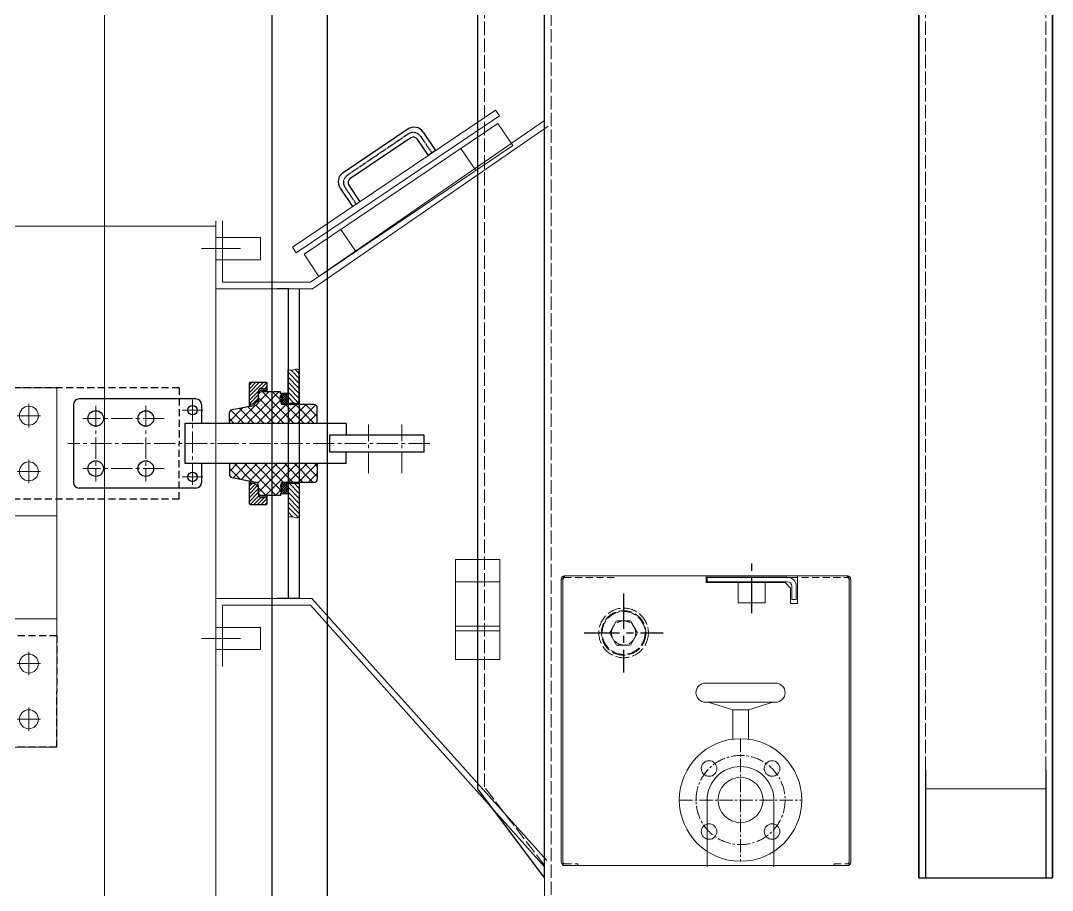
# Model space of a CAD drawing. Header units: millimetres. Extents: x 0 to 87554, y -20854 to 20404.
# Drawn here: x 9085 to 10011, y -11392 to -10611 of the extents above; entities that cross this region are included whole.
import ezdxf

# ---------------------------------------------------------------- set-up
doc = ezdxf.new("R2010")
doc.units = ezdxf.units.MM
for name, pattern in [('ACAD_ISO02W100', [15, 12, -3]), ('ACAD_ISO10W100', [18, 12, -3, 0, -3]), ('CENTER', [50.8, 31.75, -6.35, 6.35, -6.35]), ('CENTER2', [28.574999, 19.049999, -3.175, 3.175, -3.175]), ('G', [2, 1.25, -0.25, 0.25, -0.25]), ('HIDDEN', [9.525, 6.35, -3.175]), ('点画线', [18, 12, -2, 2, -2])]:
    doc.linetypes.add(name, pattern=pattern)
doc.layers.get('0').update_dxf_attribs({"lineweight": 15})
for name, color, linetype, lineweight in [('0.15', 7, 'Continuous', 15), ('5', 3, 'Continuous', 18), ('AM_3', 6, 'HIDDEN', 15), ('DAS', 3, 'ACAD_ISO02W100', 18), ('中心线', 1, 'CENTER2', 18), ('中心线层', 1, '点画线', 18), ('夹件', 2, 'Continuous', 18), ('粗实线', 7, 'Continuous', 30), ('粗实线层', 7, 'Continuous', 35), ('细实线', 1, 'Continuous', 18)]:
    doc.layers.add(name, color=color, linetype=linetype, lineweight=lineweight)
for name, color, linetype in [('00', 7, 'Continuous'), ('00_COMPONENTS', 7, 'Continuous'), ('01', 7, 'Continuous'), ('05', 4, 'G'), ('08', 1, 'Continuous'), ('1', 2, 'Continuous'), ('CEN', 1, 'CENTER')]:
    doc.layers.add(name, color=color, linetype=linetype)
doc.layers.add('LIU1', color=160, linetype='Continuous', lineweight=13, plot=False)
doc.styles.add('GB', font='gbenor.shx', dxfattribs={"bigfont": 'gbcbig.shx'})

# ---------------------------------------------------------------- blocks, each defined once
blk = doc.blocks.new('vf34e')
at = {"layer": '细实线'}
h = blk.add_hatch(dxfattribs=at)
h.set_pattern_fill('ANSI31', color=87, style=0, pattern_type=0)
h.set_pattern_definition([(135, (-127643.834, 451347.2682), (2.24506403, 2.24506403), [])])
edge = h.paths.add_edge_path(flags=0)
edge.add_line((-556.28, -964), (-566.28, -964))
edge.add_line((-566.28, -964), (-566.28, -933.77))
edge.add_spline(control_points=[(-566.28, -933.77), (-565.31, -934.05), (-563.04, -934.58), (-559.75, -933), (-557.36, -933.41), (-556.28, -933.68)], knot_values=[0, 0, 0, 0, 2.938757, 6.896703, 10.183285, 10.183285, 10.183285, 10.183285], weights=[1, 1, 1, 1, 1, 1], degree=3, periodic=0)
edge.add_line((-556.28, -933.68), (-556.28, -964))
edge = h.paths.add_edge_path(flags=0)
edge.add_spline(control_points=[(-556.28, -1066.32), (-557.36, -1066.59), (-559.75, -1067), (-563.04, -1065.42), (-565.31, -1065.95), (-566.28, -1066.23)], knot_values=[0, 0, 0, 0, 3.286582, 7.244529, 10.183285, 10.183285, 10.183285, 10.183285], weights=[1, 1, 1, 1, 1, 1], degree=3, periodic=0)
edge.add_line((-566.28, -1066.23), (-566.28, -1036))
edge.add_line((-566.28, -1036), (-556.28, -1036))
edge.add_line((-556.28, -1036), (-556.28, -1066.32))
h = blk.add_hatch(dxfattribs=at)
h.set_pattern_fill('ANSI37', color=87, scale=2, style=0)
h.set_pattern_definition([(225, (-127643.834, 451347.268), (-4.49012806, 4.49012806), []), (135, (-127643.834, 451347.268), (4.49012806, 4.49012806), [])])
edge = h.paths.add_edge_path(flags=0)
edge.add_line((-572.28, -1036.02), (-572.28, -1035))
edge.add_line((-572.28, -1035), (-570.03, -1035))
edge.add_ellipse((-570.02, -1038), major_axis=(2.12, 2.12), ratio=1, start_angle=45.00001, end_angle=93.59037)
edge = h.paths.add_edge_path(flags=0)
edge.add_line((-572.28, -965), (-572.28, -963.98))
edge.add_ellipse((-570.02, -962), major_axis=(-2.12, 2.12), ratio=1, start_angle=86.40963, end_angle=134.99999)
edge.add_line((-570.03, -965), (-572.28, -965))
edge = h.paths.add_edge_path(flags=0)
edge.add_line((-619.03, -982), (-619.03, -972.48))
edge.add_ellipse((-616.03, -972.48), major_axis=(2.12, 2.12), ratio=1, start_angle=55.88553, end_angle=135, ccw=False)
edge.add_line((-616.59, -969.53), (-595.46, -965.47))
edge.add_ellipse((-596.02, -962.52), major_axis=(-2.12, 2.12), ratio=1, start_angle=145.88552, end_angle=225)
edge.add_line((-593.03, -962.52), (-593.03, -956.5))
edge.add_ellipse((-590.02, -956.5), major_axis=(-2.12, 2.12), ratio=1, start_angle=-45, end_angle=45, ccw=False)
edge.add_line((-590.02, -953.5), (-573.03, -953.5))
edge.add_line((-573.03, -953.5), (-573.03, -955.03))
edge.add_ellipse((-573.27, -956), major_axis=(-0.707, 0.707), ratio=1, start_angle=149.47751, end_angle=300.52249, ccw=False)
edge.add_line((-573.03, -956.97), (-573.03, -959.03))
edge.add_ellipse((-573.27, -960), major_axis=(0.707, 0.707), ratio=1, start_angle=239.47751, end_angle=390.52249, ccw=False)
edge.add_line((-573.03, -960.97), (-573.03, -962))
edge.add_ellipse((-570.03, -962), major_axis=(2.12, 2.12), ratio=1, start_angle=135, end_angle=176.40962)
edge.add_line((-572.28, -963.98), (-572.28, -965))
edge.add_line((-572.28, -965), (-570.03, -965))
edge.add_line((-570.03, -965), (-543.03, -965))
edge.add_ellipse((-543.03, -968), major_axis=(-2.12, 2.12), ratio=1, start_angle=225, end_angle=315, ccw=False)
edge.add_line((-540.03, -968), (-540.03, -982))
edge.add_line((-540.03, -982), (-619.03, -982))
edge = h.paths.add_edge_path(flags=0)
edge.add_ellipse((-590.02, -1043.5), major_axis=(2.12, 2.12), ratio=1, start_angle=135, end_angle=225, ccw=False)
edge.add_line((-593.03, -1043.5), (-593.03, -1037.48))
edge.add_ellipse((-596.02, -1037.48), major_axis=(-2.12, 2.12), ratio=1, start_angle=225, end_angle=304.11448)
edge.add_line((-595.46, -1034.53), (-616.59, -1030.47))
edge.add_ellipse((-616.03, -1027.52), major_axis=(-2.12, 2.12), ratio=1, start_angle=45, end_angle=124.11448, ccw=False)
edge.add_line((-619.03, -1027.52), (-619.03, -1018))
edge.add_line((-619.03, -1018), (-540.03, -1018))
edge.add_line((-540.03, -1018), (-540.03, -1032))
edge.add_ellipse((-543.03, -1032), major_axis=(2.12, 2.12), ratio=1, start_angle=225, end_angle=315, ccw=False)
edge.add_line((-543.03, -1035), (-572.28, -1035))
edge.add_line((-572.28, -1035), (-572.28, -1036.02))
edge.add_ellipse((-570.03, -1038), major_axis=(2.12, 2.12), ratio=1, start_angle=93.59038, end_angle=135)
edge.add_line((-573.03, -1038), (-573.03, -1039.03))
edge.add_ellipse((-573.27, -1040), major_axis=(0.707, 0.707), ratio=1, start_angle=239.47751, end_angle=390.52249, ccw=False)
edge.add_line((-573.03, -1040.97), (-573.03, -1043.03))
edge.add_ellipse((-573.27, -1044), major_axis=(0.707, 0.707), ratio=1, start_angle=239.47751, end_angle=390.52249, ccw=False)
edge.add_line((-573.03, -1044.97), (-573.03, -1046.5))
edge.add_line((-573.03, -1046.5), (-590.03, -1046.5))
h = blk.add_hatch(dxfattribs=at)
h.set_pattern_fill('ANSI31', color=87, style=0, pattern_type=0)
h.set_pattern_definition([(225, (-127643.8341, 451347.2682), (-1.683798023, 1.683798023), [])])
edge = h.paths.add_edge_path(flags=0)
edge.add_line((-586.03, -945), (-585.03, -946))
edge.add_line((-585.03, -946), (-585.03, -949.5))
edge.add_line((-585.03, -949.5), (-586.03, -950.5))
edge.add_line((-586.03, -950.5), (-590.03, -950.5))
edge.add_ellipse((-590.03, -953.5), major_axis=(2.12, 2.12), ratio=1, start_angle=45, end_angle=135)
edge.add_line((-593.03, -953.5), (-593.03, -961))
edge.add_line((-593.03, -961), (-596.53, -964.5))
edge.add_line((-596.53, -964.5), (-600.03, -964.5))
edge.add_line((-600.03, -964.5), (-601.03, -963.5))
edge.add_line((-601.03, -963.5), (-601.03, -946))
edge.add_line((-601.03, -946), (-600.03, -945))
edge.add_line((-600.03, -945), (-586.03, -945))
edge = h.paths.add_edge_path(flags=0)
edge.add_line((-585.03, -1054), (-586.03, -1055))
edge.add_line((-586.03, -1055), (-600.03, -1055))
edge.add_line((-600.03, -1055), (-601.03, -1054))
edge.add_line((-601.03, -1054), (-601.03, -1036.5))
edge.add_line((-601.03, -1036.5), (-600.03, -1035.5))
edge.add_line((-600.03, -1035.5), (-596.53, -1035.5))
edge.add_line((-596.53, -1035.5), (-593.03, -1039))
edge.add_line((-593.03, -1039), (-593.03, -1045.5))
edge.add_ellipse((-590.03, -1045.5), major_axis=(-2.12, 2.12), ratio=1, start_angle=45, end_angle=135)
edge.add_line((-590.03, -1048.5), (-586.03, -1048.5))
edge.add_line((-586.03, -1048.5), (-585.03, -1049.5))
edge.add_line((-585.03, -1049.5), (-585.03, -1054))
h = blk.add_hatch(dxfattribs=at)
h.set_pattern_fill('ANSI37', color=87, scale=0.5, style=0)
h.set_pattern_definition([(225, (-127643.8341, 451347.2682), (-1.122532015, 1.122532015), []), (135, (-127643.8341, 451347.2682), (1.122532015, 1.122532015), [])])
edge = h.paths.add_edge_path(flags=0)
edge.add_ellipse((-570.02, -962), major_axis=(2.12, 2.12), ratio=1, start_angle=176.40963, end_angle=224.99999, ccw=False)
edge.add_line((-572.28, -963.98), (-572.28, -955))
edge.add_line((-572.28, -955), (-566.28, -955))
edge.add_line((-566.28, -955), (-566.28, -965))
edge.add_line((-566.28, -965), (-570.03, -965))
edge = h.paths.add_edge_path(flags=0)
edge.add_line((-572.28, -965), (-572.28, -963.98))
edge.add_ellipse((-570.02, -962), major_axis=(-2.12, 2.12), ratio=1, start_angle=86.40963, end_angle=134.99999)
edge.add_line((-570.03, -965), (-572.28, -965))
edge = h.paths.add_edge_path(flags=0)
edge.add_line((-572.28, -1036.02), (-572.28, -1035))
edge.add_line((-572.28, -1035), (-570.03, -1035))
edge.add_ellipse((-570.02, -1038), major_axis=(2.12, 2.12), ratio=1, start_angle=45.00001, end_angle=93.59037)
edge = h.paths.add_edge_path(flags=0)
edge.add_line((-572.28, -1045), (-572.28, -1036.02))
edge.add_ellipse((-570.02, -1038), major_axis=(-2.12, 2.12), ratio=1, start_angle=-44.99999, end_angle=3.59037, ccw=False)
edge.add_line((-570.03, -1035), (-566.28, -1035))
edge.add_line((-566.28, -1035), (-566.28, -1045))
edge.add_line((-566.28, -1045), (-572.28, -1045))
at = {"color": 87}
for p, q in [((-336, 210), (-336, -1420)), ((-562.3, -823.76), (-379.89, -700.77)), ((-379.89, -700.77), (-376.53, -705.74)), ((-376.53, -705.74), (-558.94, -828.73)), ((-551.99, -830.08), (-377.87, -712.68)), ((-336, -710.02), (-546.03, -855)), ((-377.87, -712.68), (-364.44, -732.57)), ((-336, -710.02), (-336, -1379.98)), ((-332.8, -715.1), (-544.29, -861)), ((-364.44, -732.57), (-538.56, -849.96)), ((-411.02, -735.03), (-397.59, -754.94)), ((-631.03, -861), (-631.03, -800)), ((-625.03, -855), (-625.03, -800)), ((-591.03, -815), (-631.03, -815)), ((-631.03, -815), (-631.03, -835)), ((-591.03, -835), (-591.03, -815)), ((-518.83, -807.72), (-505.4, -827.63)), ((-558.94, -828.73), (-562.3, -823.76)), ((-609.03, -825), (-644.09, -825)), ((-538.56, -849.96), (-551.99, -830.08)), ((-631.03, -835), (-591.03, -835)), ((-544.29, -861), (-631.03, -861)), ((-546.03, -855), (-625.03, -855)), ((-416, -1124), (-416, -1104)), ((-416, -1104), (-376, -1104)), ((-376, -1104), (-376, -1124)), ((-190, -1120), (-118, -1120)), ((-190, -1120), (-190, -1124)), ((-416, -1164), (-416, -1124)), ((-416, -1124), (-376, -1124)), ((-376, -1124), (-416, -1124)), ((-376, -1124), (-376, -1164)), ((-190, -1124), (-118, -1124)), ((-162, -1124), (-138, -1124)), ((-162, -1143), (-162, -1124)), ((-138, -1124), (-138, -1143)), ((-114, -1128), (-114, -1140)), ((-110, -1128), (-110, -1140)), ((-544.9, -1139), (-631.03, -1139)), ((-631.03, -1139), (-631.03, -1200)), ((-333.84, -1374.38), (-544.9, -1139)), ((-546.03, -1145), (-625.03, -1145)), ((-625.03, -1145), (-625.03, -1200)), ((-336, -1379.98), (-546.03, -1145)), ((-138, -1143), (-162, -1143)), ((-110, -1140), (-114, -1140)), ((-631.03, -1165), (-591.03, -1165)), ((-631.03, -1185), (-631.03, -1165)), ((-591.03, -1165), (-591.03, -1185)), ((-376, -1164), (-416, -1164)), ((-609.03, -1175), (-644.09, -1175)), ((-591.03, -1185), (-631.03, -1185)), ((-191.4, -1215), (-128.6, -1215)), ((-191.4, -1232.21), (-128.6, -1232.21)), ((-167, -1238.94), (-188.95, -1232.21)), ((-167, -1238.94), (-153, -1238.94)), ((-167, -1238.94), (-167, -1265)), ((-153, -1238.94), (-131.05, -1232.21)), ((-153, -1238.94), (-153, -1265)), ((-190, -1380), (-190, -1320)), ((-130, -1320), (-130, -1380))]:
    blk.add_line(p, q, dxfattribs=at)
at = {"color": 87, "linetype": 'HIDDEN'}
for p, q in [((-318, -1120.21), (-318, -1118.71)), ((-318, -1120.21), (-273, -1120.21)), ((-191, -1120.21), (-64, -1120.21)), ((-64, -1120.21), (-64, -1118.71)), ((-318, -1377.21), (-306, -1377.21)), ((-306, -1378.71), (-306, -1377.21)), ((-76, -1377.21), (-64, -1377.21)), ((-76, -1378.71), (-76, -1377.21))]:
    blk.add_line(p, q, dxfattribs=at)
at = {"color": 87, "linetype": 'Continuous'}
for p, q in [((-64, -1118.71), (-318, -1118.71)), ((-191, -1124.71), (-191, -1118.71)), ((-191, -1120.21), (-109, -1120.21)), ((-109, -1143.71), (-109, -1118.71)), ((-321, -1121.71), (-321, -1375.71)), ((-319.5, -1121.71), (-321, -1121.71)), ((-319.5, -1121.71), (-319.5, -1378.71)), ((-120, -1124.71), (-191, -1124.71)), ((-115, -1129.71), (-120, -1124.71)), ((-115, -1143.71), (-115, -1129.71)), ((-62.5, -1121.71), (-62.5, -1378.71)), ((-62.5, -1121.71), (-61, -1121.71)), ((-61, -1121.71), (-61, -1375.71)), ((-109, -1143.71), (-115, -1143.71)), ((-62.5, -1378.71), (-319.5, -1378.71))]:
    blk.add_line(p, q, dxfattribs=at)
at = {"color": 87, "ltscale": 2}
blk.add_line((114, -1310), (6, -1310), dxfattribs=at)
at = {"color": 87}
for centre, radius in [((-160, -1320), 55), ((-188.28, -1291.72), 7), ((-131.72, -1291.72), 7), ((-160, -1320), 20.18), ((-188.28, -1348.28), 7), ((-131.72, -1348.28), 7)]:
    blk.add_circle(centre, radius, dxfattribs=at)
at = {"color": 87, "linetype": 'Continuous'}
for centre, radius, start, end in [((-318, -1121.71), 3, 90, 180), ((-318, -1121.71), 1.5, 144.48777, 180), ((-64, -1121.71), 3, 0, 90), ((-64, -1121.71), 1.5, 0, 35.51223), ((-318, -1375.71), 3, 180, 239.87788), ((-64, -1375.71), 3, 300.12212, 0)]:
    blk.add_arc(centre, radius, start, end, dxfattribs=at)
at = {"color": 87, "linetype": 'HIDDEN'}
for centre, radius, start, end in [((-318, -1121.71), 1.5, 90, 144.48777), ((-64, -1121.71), 1.5, 35.51223, 90), ((-318, -1375.71), 3, 239.87788, 270), ((-318, -1375.71), 1.5, 180, 270), ((-64, -1375.71), 1.5, 270, 0), ((-64, -1375.71), 3, 270, 300.12212)]:
    blk.add_arc(centre, radius, start, end, dxfattribs=at)
at = {"color": 87}
for centre, radius, start, end in [((-118, -1128), 8, 0, 90), ((-118, -1128), 4, 0, 90), ((-191.4, -1223.6), 8.6, 90, 270), ((-128.6, -1223.6), 8.6, 270, 90), ((-160, -1320), 30, 0, 180)]:
    blk.add_arc(centre, radius, start, end, dxfattribs=at)
at = {"color": 87, "linetype": 'Continuous'}
for points, knots in [([(-319.5, -1121.71), (-319.45, -1121.57), (-319.28, -1121.01), (-319.09, -1120.45), (-318.94, -1120.05)], [0, 0, 0, 0, 0.462129, 1.759173, 1.759173, 1.759173, 1.759173]), ([(-318.94, -1120.05), (-318.81, -1119.71), (-318.63, -1119.22), (-318.2, -1118.71), (-318, -1118.71)], [0, 0, 0, 0, 1.097457, 1.69152, 1.69152, 1.69152, 1.69152]), ([(-63.06, -1120.05), (-63.19, -1119.71), (-63.37, -1119.22), (-63.8, -1118.71), (-64, -1118.71)], [0, 0, 0, 0, 1.097457, 1.69152, 1.69152, 1.69152, 1.69152]), ([(-62.5, -1121.71), (-62.55, -1121.57), (-62.72, -1121.01), (-62.91, -1120.45), (-63.06, -1120.05)], [0, 0, 0, 0, 0.462129, 1.759173, 1.759173, 1.759173, 1.759173])]:
    blk.add_open_spline(points, degree=3, knots=knots, dxfattribs=at)
at = {"color": 87, "linetype": 'HIDDEN'}
for points in [[(-319.5, -1121.71), (-319.27, -1121.35), (-318.92, -1120.75), (-318.29, -1120.21), (-318, -1120.21)], [(-62.5, -1121.71), (-62.73, -1121.35), (-63.08, -1120.75), (-63.71, -1120.21), (-64, -1120.21)]]:
    blk.add_open_spline(points, degree=3, knots=[0, 0, 0, 0, 1.310542, 2.187445, 2.187445, 2.187445, 2.187445], dxfattribs=at)
at = {"layer": '00', "color": 87}
for p, q in [((-336, -1390), (-336, 160)), ((-396, -1310), (-396, 80)), ((6, -1293), (6, -1390)), ((114, -1293), (114, -1390)), ((-336, -1390), (-396, -1310)), ((0, -1390), (6, -1390)), ((6, -1390), (114, -1390)), ((114, -1390), (120, -1390))]:
    blk.add_line(p, q, dxfattribs=at)
at = {"layer": '00_COMPONENTS', "color": 87, "linetype": 'Continuous'}
for p, q in [((-566.03, -861), (-576.03, -861)), ((-566.03, -1139), (-566.03, -861)), ((-556.03, -1139), (-556.03, -861)), ((-556.03, -1139), (-576.03, -1139))]:
    blk.add_line(p, q, dxfattribs=at)
at = {"layer": '01', "color": 87}
for p, q in [((-458.9, -717.74), (-516.9, -756.93)), ((-445.02, -720.43), (-433.84, -736.97)), ((-456.08, -725.49), (-510.77, -762.44)), ((-450.53, -726.56), (-440.47, -741.45)), ((-433.84, -736.97), (-440.47, -741.45)), ((-511.84, -767.99), (-501.78, -782.88)), ((-519.59, -770.81), (-508.41, -787.36))]:
    blk.add_line(p, q, dxfattribs=at)
for centre, radius, start, end in [((-453.3, -726.02), 10, 34.0452, 124.0452), ((-453.84, -728.8), 4, 34.0452, 124.0452), ((-511.3, -765.21), 10, 124.0452, 214.0452), ((-508.53, -765.75), 4, 124.0452, 214.0452)]:
    blk.add_arc(centre, radius, start, end, dxfattribs=at)
at = {"layer": '05', "color": 87}
for p, q in [((-458.32, -722.17), (-513.01, -759.12)), ((-447.21, -724.32), (-437.15, -739.21)), ((-515.16, -770.23), (-505.1, -785.12))]:
    blk.add_line(p, q, dxfattribs=at)
for centre, start, end in [((-453.84, -728.8), 34.0452, 124.0452), ((-508.53, -765.75), 124.0452, 214.0452)]:
    blk.add_arc(centre, 8, start, end, dxfattribs=at)
at = {"layer": 'CEN', "color": 87}
for p, q in [((-150, -1152.26), (-150, -1107.16)), ((-265, -1134.5), (-265, -1205.5)), ((-265, -1134.5), (-265, -1205.5)), ((-300.5, -1170), (-229.5, -1170)), ((-300.5, -1170), (-229.5, -1170))]:
    blk.add_line(p, q, dxfattribs=at)
at = {"layer": 'DAS', "color": 87}
for p, q in [((-330, -1420), (-330, 210)), ((-390, -1308.28), (-390, 78.28)), ((114, -1293), (114, 0)), ((6, -1293), (6, -97)), ((-271.28, -1159.13), (-277.55, -1170)), ((-258.72, -1159.13), (-271.28, -1159.13)), ((-252.45, -1170), (-258.72, -1159.13)), ((-277.55, -1170), (-271.28, -1180.87)), ((-258.72, -1180.87), (-252.45, -1170)), ((-271.28, -1180.87), (-258.72, -1180.87)), ((-336, -1378.68), (-390, -1308.28))]:
    blk.add_line(p, q, dxfattribs=at)
for radius in [22.25, 20, 19.25, 10.87]:
    blk.add_circle((-265, -1170), radius, dxfattribs=at)
at = {"layer": '中心线', "color": 87}
for p, q in [((-652.03, -960.75), (-652.03, -1039.25)), ((-739.03, -966), (-739.03, -1034)), ((-694.03, -966), (-694.03, -1034)), ((-642.78, -970), (-661.28, -970)), ((-677.48, -977.5), (-750.53, -977.5)), ((-494.03, -1026.5), (-494.03, -982.98)), ((-464.03, -1026.5), (-464.03, -982.98)), ((-439.03, -1000), (-764.03, -1000)), ((-677.48, -1022.5), (-750.53, -1022.5)), ((-642.78, -1030), (-661.28, -1030))]:
    blk.add_line(p, q, dxfattribs=at)
at = {"layer": '中心线层', "color": 87}
for p, q in [((-160, -1265), (-160, -1375)), ((-215, -1320), (-105, -1320))]:
    blk.add_line(p, q, dxfattribs=at)
blk.add_circle((-160, -1320), 40, dxfattribs=at)
at = {"layer": '夹件', "color": 87}
for p, q in [((-416, -1168), (-416, -1164)), ((-416, -1164), (-376, -1164)), ((-416, -1194), (-416, -1164)), ((-416, -1164), (-376, -1164)), ((-376, -1164), (-376, -1168)), ((-376, -1164), (-376, -1194)), ((-376, -1168), (-416, -1168)), ((-376, -1194), (-416, -1194))]:
    blk.add_line(p, q, dxfattribs=at)
at = {"layer": '粗实线', "color": 87}
for p, q in [((-566.28, -965), (-566.28, -933.77)), ((-566.28, -965), (-566.28, -933.77)), ((-556.28, -965), (-556.28, -933.68)), ((-601.03, -946), (-600.03, -945)), ((-601.03, -966.54), (-601.03, -946)), ((-600.03, -945), (-586.03, -945)), ((-593.03, -953.5), (-593.03, -962.52)), ((-590.03, -950.5), (-586.03, -950.5)), ((-590.03, -952), (-586.03, -952)), ((-573.03, -953.5), (-590.03, -953.5)), ((-586.03, -945), (-585.03, -946)), ((-585.03, -949.5), (-586.03, -950.5)), ((-586.03, -950.5), (-586.03, -953.5)), ((-585.03, -951), (-586.03, -952)), ((-585.03, -953.5), (-585.03, -946)), ((-573.03, -955.03), (-573.03, -953.5)), ((-649.03, -960), (-754.03, -960)), ((-596.53, -964.5), (-593.03, -961)), ((-593.03, -956.5), (-593.03, -962.52)), ((-593.03, -956.5), (-593.03, -962.52)), ((-573.03, -959.03), (-573.03, -956.97)), ((-573.03, -962), (-573.03, -960.97)), ((-566.28, -955), (-572.28, -955)), ((-572.28, -955), (-572.28, -965)), ((-759.03, -965), (-759.03, -1035)), ((-644.03, -965), (-644.03, -982)), ((-619.03, -982), (-619.03, -972.48)), ((-616.59, -969.53), (-595.46, -965.47)), ((-600.03, -964.5), (-601.03, -963.5)), ((-600.03, -964.5), (-596.53, -964.5)), ((-600.03, -964.5), (-600.03, -966.35)), ((-596.53, -965.67), (-596.53, -964.5)), ((-543.03, -965), (-572.28, -965)), ((-556.28, -964), (-566.28, -964)), ((-540.03, -982), (-540.03, -968)), ((-514.03, -982), (-659.03, -982)), ((-659.03, -982), (-659.03, -1018)), ((-514.03, -982), (-514.03, -992.5)), ((-514.03, -1018), (-514.03, -1007.5)), ((-514.03, -1018), (-659.03, -1018)), ((-644.03, -1018), (-644.03, -1035)), ((-619.03, -1018), (-619.03, -1027.52)), ((-540.03, -1018), (-540.03, -1032)), ((-616.59, -1030.47), (-595.46, -1034.53)), ((-601.03, -1054), (-601.03, -1033.46)), ((-600.03, -1035.5), (-601.03, -1036.5)), ((-600.03, -1033.65), (-600.03, -1035.5)), ((-600.03, -1035.5), (-596.53, -1035.5)), ((-596.53, -1035.5), (-596.53, -1034.33)), ((-596.53, -1035.5), (-593.03, -1039)), ((-593.03, -1037.48), (-593.03, -1043.5)), ((-593.03, -1037.48), (-593.03, -1043.5)), ((-593.03, -1037.48), (-593.03, -1045.5)), ((-543.03, -1035), (-572.28, -1035)), ((-572.28, -1045), (-572.28, -1035)), ((-566.28, -1035), (-566.28, -1066.23)), ((-556.28, -1036), (-566.28, -1036)), ((-556.28, -1035), (-556.28, -1066.32)), ((-649.03, -1040), (-754.03, -1040)), ((-573.03, -1046.5), (-590.03, -1046.5)), ((-586.03, -1046.5), (-586.03, -1048.5)), ((-585.03, -1054), (-585.03, -1046.5)), ((-573.03, -1038), (-573.03, -1039.03)), ((-573.03, -1040.97), (-573.03, -1043.03)), ((-573.03, -1044.97), (-573.03, -1046.5)), ((-566.28, -1045), (-572.28, -1045)), ((-600.03, -1055), (-601.03, -1054)), ((-586.03, -1055), (-600.03, -1055)), ((-590.03, -1047), (-586.03, -1047)), ((-590.03, -1048.5), (-586.03, -1048.5)), ((-585.03, -1048), (-586.03, -1047)), ((-585.03, -1049.5), (-586.03, -1048.5)), ((-586.03, -1055), (-585.03, -1054))]:
    blk.add_line(p, q, dxfattribs=at)
blk.add_lwpolyline([(-529.03, -992.5), (-529.03, -1007.5), (-444.03, -1007.5), (-444.03, -992.5)], close=True, dxfattribs=at)
for centre, radius in [((-739.03, -977.5), 7), ((-694.03, -977.5), 7), ((-652.03, -970), 4.25), ((-739.03, -1022.5), 7), ((-694.03, -1022.5), 7), ((-652.03, -1030), 4.25)]:
    blk.add_circle(centre, radius, dxfattribs=at)
for centre, radius, start, end in [((-590.03, -953.5), 3, 90, 180), ((-590.03, -955), 3, 90, 180), ((-590.03, -956.5), 3, 90, 180), ((-754.03, -965), 5, 90, 180), ((-649.03, -965), 5, 0, 90), ((-596.03, -962.52), 3, 280.88553, 0), ((-573.28, -956), 1, 284.47751, 75.52249), ((-573.28, -960), 1, 284.47751, 75.52249), ((-570.03, -962), 3, 180, 270), ((-616.03, -972.48), 3, 100.88553, 180), ((-543.03, -968), 3, 0, 90), ((-616.03, -1027.52), 3, 180, 259.11447), ((-754.03, -1035), 5, 180, 270), ((-649.03, -1035), 5, 270, 0), ((-596.03, -1037.48), 3, 0, 79.11447), ((-570.03, -1038), 3, 90, 180), ((-543.03, -1032), 3, 270, 0), ((-590.03, -1043.5), 3, 180, 270), ((-590.03, -1044), 3, 180, 270), ((-590.03, -1045.5), 3, 180, 270), ((-573.28, -1040), 1, 284.47751, 75.52249), ((-573.28, -1044), 1, 284.47751, 75.52249)]:
    blk.add_arc(centre, radius, start, end, dxfattribs=at)
at = {"layer": '粗实线层', "color": 87}
for p, q in [((0, -1390), (0, 0)), ((120, 0), (120, -1390))]:
    blk.add_line(p, q, dxfattribs=at)
at = {"layer": '细实线', "color": 87}
for points in [[(-566.28, -933.77), (-565.31, -934.05), (-563.04, -934.58), (-559.75, -933), (-557.36, -933.41), (-556.28, -933.68)], [(-566.28, -1066.23), (-565.31, -1065.95), (-563.04, -1065.42), (-559.75, -1067), (-557.36, -1066.59), (-556.28, -1066.32)]]:
    blk.add_open_spline(points, degree=3, knots=[0, 0, 0, 0, 2.934371, 6.886411, 10.168088, 10.168088, 10.168088, 10.168088], dxfattribs=at)
blk = doc.blocks.new('孔17圆')
at = {"color": 0, "linetype": 'ByBlock'}
for points in [[(0, 10.5), (0, -10.5)], [(-10.5, 0), (10.5, 0)]]:
    blk.add_lwpolyline(points, dxfattribs=at)
blk.add_circle((0, 0), 8.5, dxfattribs=at)
blk = doc.blocks.new('中互测量型CT-100III俯视')
at = {"layer": '粗实线层', "color": 30, "lineweight": -3}
for p, q in [((-35, 59), (-35, 50)), ((-20, 59), (-35, 59)), ((-33, 59), (-33, 50)), ((-27.5, 58), (-27.5, 48)), ((-22, 59), (-22, 50)), ((-20, 59), (-20, 50)), ((20, 59), (20, 50)), ((20, 59), (35, 59)), ((22, 59), (22, 50)), ((27.5, 58), (27.5, 48)), ((33, 59), (33, 50)), ((35, 59), (35, 50)), ((-76.5, 47.01), (-73.5, 50.01)), ((-73.5, 45.77), (-76.5, 47.01)), ((-76.5, 46), (-76.5, 47.01)), ((-76.5, 47), (-76.48, 47)), ((-76.5, 3), (-76.5, 47)), ((-73.51, 50), (73.5, 50)), ((-72.26, 47.01), (-73.5, 50.01)), ((-73.5, 45.77), (-72.26, 47.01)), ((-72.27, 47), (72.26, 47)), ((-68.51, 47), (-72.27, 47)), ((-32.5, 55), (-22.5, 55)), ((32.5, 55), (22.5, 55)), ((68.51, 47), (72.26, 47)), ((69.75, 50), (73.5, 50)), ((72.26, 47), (73.5, 50)), ((72.26, 47), (73.5, 45.76)), ((73.5, 50), (76.5, 47)), ((73.5, 45.76), (76.5, 47)), ((76.5, 47), (76.5, 3)), ((76.5, 46), (76.5, 47)), ((-73.5, 44.76), (-73.5, 45.77)), ((-73.5, 4.24), (-73.5, 45.76)), ((-30, 36), (-25, 41)), ((-30, 36), (-25, 41)), ((-30, 36), (-25, 41)), ((-30, 36), (-25, 41)), ((-29, 35.17), (-24.17, 40)), ((-25, 41), (25, 41)), ((-25, 41), (25, 41)), ((-25, 41), (25, 41)), ((-25, 41), (25, 41)), ((-24.17, 40), (-25, 41)), ((-24.17, 40), (13.33, 40)), ((24.17, 40), (13.33, 40)), ((24.17, 40), (25, 41)), ((29, 35.17), (24.17, 40)), ((30, 36), (25, 41)), ((30, 36), (25, 41)), ((30, 36), (25, 41)), ((30, 36), (25, 41)), ((73.5, 45.76), (73.5, 4.24)), ((73.5, 44.76), (73.5, 45.76)), ((-30, 14), (-30, 36)), ((-30, 14), (-30, 36)), ((-30, 14), (-30, 36)), ((-30, 14), (-30, 36)), ((-29, 35.17), (-30, 36)), ((-29, 14.83), (-29, 35.17)), ((29, 35.17), (30, 36)), ((29, 14.83), (29, 35.17)), ((30, 14), (30, 36)), ((30, 14), (30, 36)), ((30, 14), (30, 36)), ((30, 14), (30, 36)), ((-29, 14.83), (-30, 14)), ((-25, 9), (-30, 14)), ((-25, 9), (-30, 14)), ((-25, 9), (-30, 14)), ((-25, 9), (-30, 14)), ((-24.17, 10), (-29, 14.83)), ((-24.17, 10), (-25, 9)), ((24.17, 10), (-24.17, 10)), ((24.17, 10), (29, 14.83)), ((24.17, 10), (25, 9)), ((25, 9), (30, 14)), ((25, 9), (30, 14)), ((25, 9), (30, 14)), ((25, 9), (30, 14)), ((29, 14.83), (30, 14)), ((-73.5, 4.24), (-76.5, 3)), ((-76.5, 4), (-76.5, 3)), ((-73.5, 0), (-76.5, 3)), ((-73.5, 5.24), (-73.5, 4.24)), ((-72.26, 3), (-73.5, 4.24)), ((-72.26, 3), (-73.5, 0)), ((73.5, 0), (-73.5, 0)), ((72.26, 3), (-72.26, 3)), ((-72.26, 3), (-68.51, 3)), ((-35, -9), (-35, 0)), ((-33, -9), (-33, 0)), ((-27.5, -8), (-27.5, 2)), ((25, 9), (-25, 9)), ((25, 9), (-25, 9)), ((25, 9), (-25, 9)), ((25, 9), (-25, 9)), ((-22, -9), (-22, 0)), ((-20, -9), (-20, 0)), ((20, -9), (20, 0)), ((22, -9), (22, 0)), ((27.5, -8), (27.5, 2)), ((33, -9), (33, 0)), ((35, -9), (35, 0)), ((68.51, 3), (72.26, 3)), ((69.75, 0), (73.5, 0)), ((73.5, 4.24), (72.26, 3)), ((72.26, 3), (73.5, 0)), ((73.5, 5.24), (73.5, 4.24)), ((73.5, 4.24), (76.5, 3)), ((76.5, 3), (73.5, 0)), ((76.5, 3), (76.5, 4)), ((-73.5, 0), (-69.75, 0)), ((-20, -9), (-35, -9)), ((-32.5, -5), (-22.5, -5)), ((20, -9), (35, -9)), ((32.5, -5), (22.5, -5))]:
    blk.add_line(p, q, dxfattribs=at)
blk.add_lwpolyline([(-51, 50), (51, 50), (51, 0), (-51, 0)], close=True, dxfattribs=at)
for centre in [(-27.5, 55), (27.5, 55), (-27.5, -5), (27.5, -5)]:
    blk.add_circle(centre, 2, dxfattribs=at)
at = {"layer": '粗实线层', "color": 30, "lineweight": -3, "insert": (2.21, 24.52), "char_height": 9, "width": 49.2846, "attachment_point": 5, "style": 'GB'}
blk.add_mtext('\\A1;{\\C1;中互 100III}', dxfattribs=at)
blk = doc.blocks.new('17X23')
at = {"color": 11}
for p, q in [((-11.5, 0), (11.5, 0)), ((3, 8.5), (-3, 8.5)), ((0, -8.5), (0, 8.5)), ((-3, -8.5), (3, -8.5))]:
    blk.add_line(p, q, dxfattribs=at)
for points in [[(-2.78, 8.5), (-3.22, 8.5), (-3.67, 8.47), (-4.11, 8.43), (-4.55, 8.36), (-4.98, 8.27), (-5.41, 8.15), (-5.84, 8.01), (-6.25, 7.85), (-6.66, 7.67), (-7.06, 7.47), (-7.44, 7.25), (-7.81, 7.01), (-8.17, 6.74), (-8.52, 6.46), (-8.85, 6.17), (-9.17, 5.85), (-9.46, 5.52), (-9.74, 5.17), (-10.01, 4.81), (-10.25, 4.44), (-10.47, 4.06), (-10.67, 3.66), (-10.85, 3.25), (-11.01, 2.84), (-11.15, 2.41), (-11.27, 1.98), (-11.36, 1.55), (-11.43, 1.11), (-11.47, 0.67), (-11.5, 0.22), (-11.5, -0.22), (-11.47, -0.67), (-11.43, -1.11), (-11.36, -1.55), (-11.27, -1.98), (-11.15, -2.41), (-11.01, -2.84), (-10.85, -3.25), (-10.67, -3.66), (-10.47, -4.06), (-10.25, -4.44), (-10.01, -4.81), (-9.74, -5.17), (-9.46, -5.52), (-9.17, -5.85), (-8.85, -6.17), (-8.52, -6.46), (-8.17, -6.74), (-7.81, -7.01), (-7.44, -7.25), (-7.06, -7.47), (-6.66, -7.67), (-6.25, -7.85), (-5.84, -8.01), (-5.41, -8.15), (-4.98, -8.27), (-4.55, -8.36), (-4.11, -8.43), (-3.67, -8.47), (-3.22, -8.5), (-2.78, -8.5)], [(2.78, -8.5), (3.22, -8.5), (3.67, -8.47), (4.11, -8.43), (4.55, -8.36), (4.98, -8.27), (5.41, -8.15), (5.84, -8.01), (6.25, -7.85), (6.66, -7.67), (7.06, -7.47), (7.44, -7.25), (7.81, -7.01), (8.17, -6.74), (8.52, -6.46), (8.85, -6.17), (9.17, -5.85), (9.46, -5.52), (9.74, -5.17), (10.01, -4.81), (10.25, -4.44), (10.47, -4.06), (10.67, -3.66), (10.85, -3.25), (11.01, -2.84), (11.15, -2.41), (11.27, -1.98), (11.36, -1.55), (11.43, -1.11), (11.47, -0.67), (11.5, -0.22), (11.5, 0.22), (11.47, 0.67), (11.43, 1.11), (11.36, 1.55), (11.27, 1.98), (11.15, 2.41), (11.01, 2.84), (10.85, 3.25), (10.67, 3.66), (10.47, 4.06), (10.25, 4.44), (10.01, 4.81), (9.74, 5.17), (9.46, 5.52), (9.17, 5.85), (8.85, 6.17), (8.52, 6.46), (8.17, 6.74), (7.81, 7.01), (7.44, 7.25), (7.06, 7.47), (6.66, 7.67), (6.25, 7.85), (5.84, 8.01), (5.41, 8.15), (4.98, 8.27), (4.55, 8.36), (4.11, 8.43), (3.67, 8.47), (3.22, 8.5), (2.78, 8.5)]]:
    blk.add_lwpolyline(points, dxfattribs=at)
blk = doc.blocks.new('y7')
at = {"color": 10, "linetype": 'ACAD_ISO10W100', "lineweight": 0}
blk.add_lwpolyline([(482.18, -105), (482.18, 227.5)], dxfattribs=at)
at = {"lineweight": -3}
blk.add_circle((567.18, 195), 7, dxfattribs=at)
at = {"layer": '0.15', "color": 30, "lineweight": 0}
blk.add_lwpolyline([(532.18, 222.5), (432.18, 222.5), (432.18, -100), (532.18, -100), (532.18, -100), (432.18, -100), (432.18, 222.5), (532.18, 222.5), (532.18, 222.5), (432.18, 222.5), (532.18, 222.5), (532.18, -100), (432.18, -100), (432.18, -100), (532.18, -100)], dxfattribs=at)
blk.add_lwpolyline([(432.18, 107.5), (532.18, 107.5), (532.18, 15), (432.18, 15)], close=True, dxfattribs=at)
at = {"layer": '08', "lineweight": -3}
for p, q in [((0, -100), (0, 46)), ((0, 46), (50, 46)), ((100, 46), (0, 46)), ((0, 46), (0, 43)), ((0, 40), (0, 43)), ((100, 40), (0, 40)), ((100, 46), (50, 46)), ((100, -100), (100, 46)), ((100, 46), (100, 43)), ((100, 40), (100, 43)), ((0, -100), (50, -100)), ((100, -100), (50, -100))]:
    blk.add_line(p, q, dxfattribs=at)
at = {"layer": '1', "lineweight": -3}
for p, q in [((145.18, 0), (195.18, 0)), ((145.18, 0), (145.18, -146)), ((245.18, 0), (195.18, 0)), ((245.18, 0), (245.18, -146)), ((245.18, -140), (145.18, -140)), ((145.18, -140), (145.18, -143)), ((145.18, -146), (145.18, -143)), ((145.18, -146), (195.18, -146)), ((245.18, -146), (145.18, -146)), ((245.18, -146), (195.18, -146)), ((245.18, -140), (245.18, -143)), ((245.18, -146), (245.18, -143))]:
    blk.add_line(p, q, dxfattribs=at)
at = {"layer": '5', "lineweight": -3}
for p, q in [((145.18, -100), (145.18, 46)), ((145.18, 46), (195.18, 46)), ((245.18, 46), (145.18, 46)), ((145.18, 46), (145.18, 43)), ((145.18, 40), (145.18, 43)), ((245.18, 40), (145.18, 40)), ((245.18, 46), (195.18, 46)), ((245.18, -100), (245.18, 46)), ((245.18, 46), (245.18, 43)), ((245.18, 40), (245.18, 43)), ((145.18, -100), (195.18, -100)), ((245.18, -100), (195.18, -100))]:
    blk.add_line(p, q, dxfattribs=at)
at = {"layer": 'AM_3', "lineweight": -3}
for p, q in [((642.18, 222.5), (432.18, 222.5)), ((432.18, 222.5), (432.18, 172.5)), ((642.18, 222.5), (642.18, 172.5)), ((432.18, 122.5), (432.18, 172.5)), ((642.18, 122.5), (642.18, 172.5)), ((642.18, 122.5), (432.18, 122.5)), ((-106.32, 0), (245.18, 0)), ((532.18, 0), (145.18, 0)), ((145.18, 0), (145.18, -50)), ((245.18, 0), (245.18, -50)), ((532.18, 0), (532.18, -50)), ((-106.32, 0), (-106.32, -50)), ((-106.32, -100), (-106.32, -50)), ((145.18, -100), (145.18, -50)), ((245.18, -100), (245.18, -50)), ((532.18, -100), (532.18, -50)), ((-106.32, -100), (245.18, -100)), ((532.18, -100), (145.18, -100))]:
    blk.add_line(p, q, dxfattribs=at)
at = {"layer": 'LIU1', "lineweight": 15}
for points in [[(100, 0), (0, 0), (0, -100), (100, -100)], [(245.18, 0), (145.18, 0), (145.18, -100), (245.18, -100)]]:
    blk.add_lwpolyline(points, close=True, dxfattribs=at)
at = {"lineweight": -3, "rotation": 270}
for p in [(273.27, -50.53), (356.23, -50.53)]:
    blk.add_blockref('中互测量型CT-100III俯视', p, dxfattribs=at)
for p in [(25, -25), (75, -25), (170.18, -25), (220.18, -25), (25, -75), (75, -75), (170.18, -75), (220.18, -75)]:
    blk.add_blockref('17X23', p)
at = {"layer": '0.15', "color": 30, "lineweight": 0}
for p in [(457.18, 197.5), (507.18, 197.5), (457.18, 147.5), (507.18, 147.5)]:
    blk.add_blockref('孔17圆', p, dxfattribs=at)
at = {"layer": '0.15', "color": 30, "lineweight": 0, "xscale": -1, "rotation": 180}
for p in [(457.18, -25), (507.18, -25), (457.18, -75), (507.18, -75)]:
    blk.add_blockref('孔17圆', p, dxfattribs=at)

msp = doc.modelspace()

# ---------------------------------------------------------------- linework, layer by layer
msp.add_lwpolyline([(9310.387, -11490.968), (9160.387, -11490.968), (9160.387, -8968.968), (9310.387, -8968.968)], close=True)
at = {"lineweight": -3}
msp.add_lwpolyline([(9360.387, -9389.679), (9310.387, -9439.679), (9310.387, -11490.968), (9360.387, -11490.968), (9360.387, -9389.679)], dxfattribs=at)
at = {"color": 5}
msp.add_lwpolyline([(8478.887, -10995.968), (8478.887, -11490.968), (9260.387, -11490.968), (9260.387, -10795.968), (8828.887, -10795.968)], dxfattribs=at)

# ---------------------------------------------------------------- block references
at = {"lineweight": -3}
for name, p in [('vf34e', (9891.412, -9990.968)), ('y7', (8585.206, -11163.465))]:
    msp.add_blockref(name, p, dxfattribs=at)

doc.saveas('drawing.dxf')
